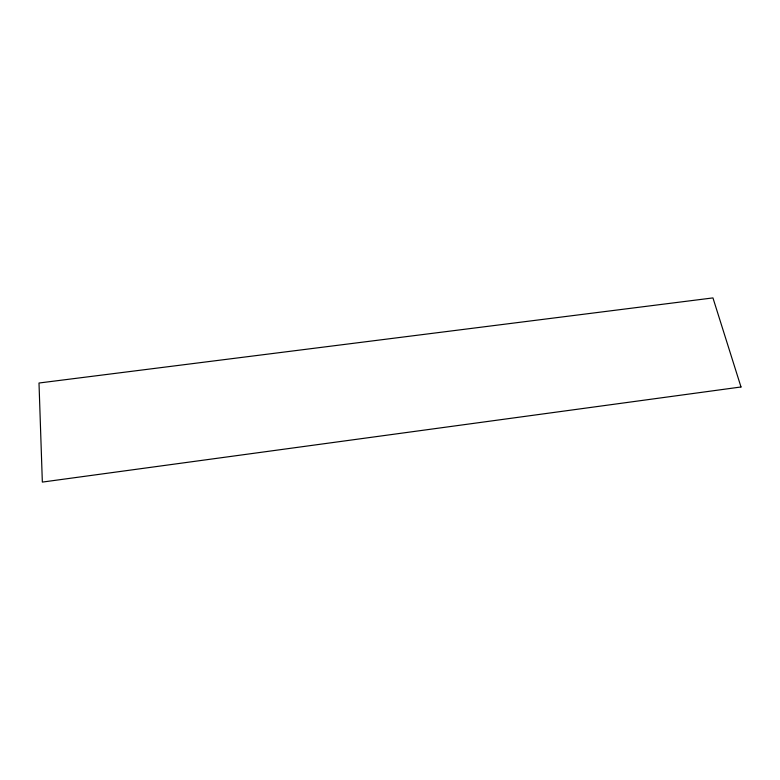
<?xml version="1.0" encoding="UTF-8"?>
<svg xmlns="http://www.w3.org/2000/svg" width="780" height="780" viewBox="0 0 780 780"><rect width="100%" height="100%" fill="white"/><g stroke="black" fill="none" stroke-linecap="round" stroke-linejoin="round"><path stroke-width="1.17" d="M741 386.977L42.344 482.089L39 383.019L712.949 297.911L741 386.977"/></g></svg>
